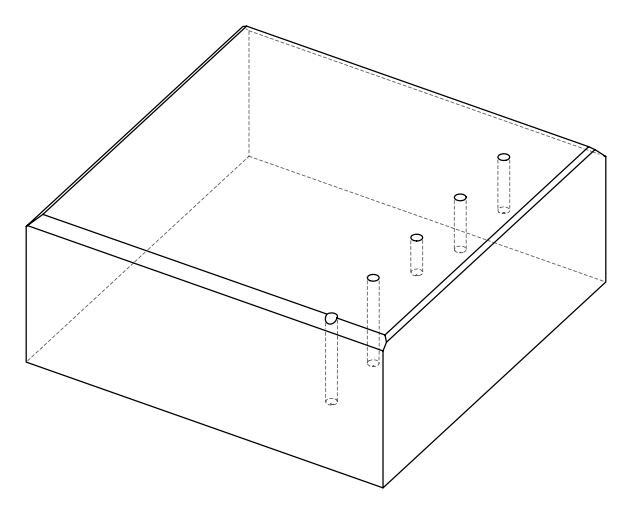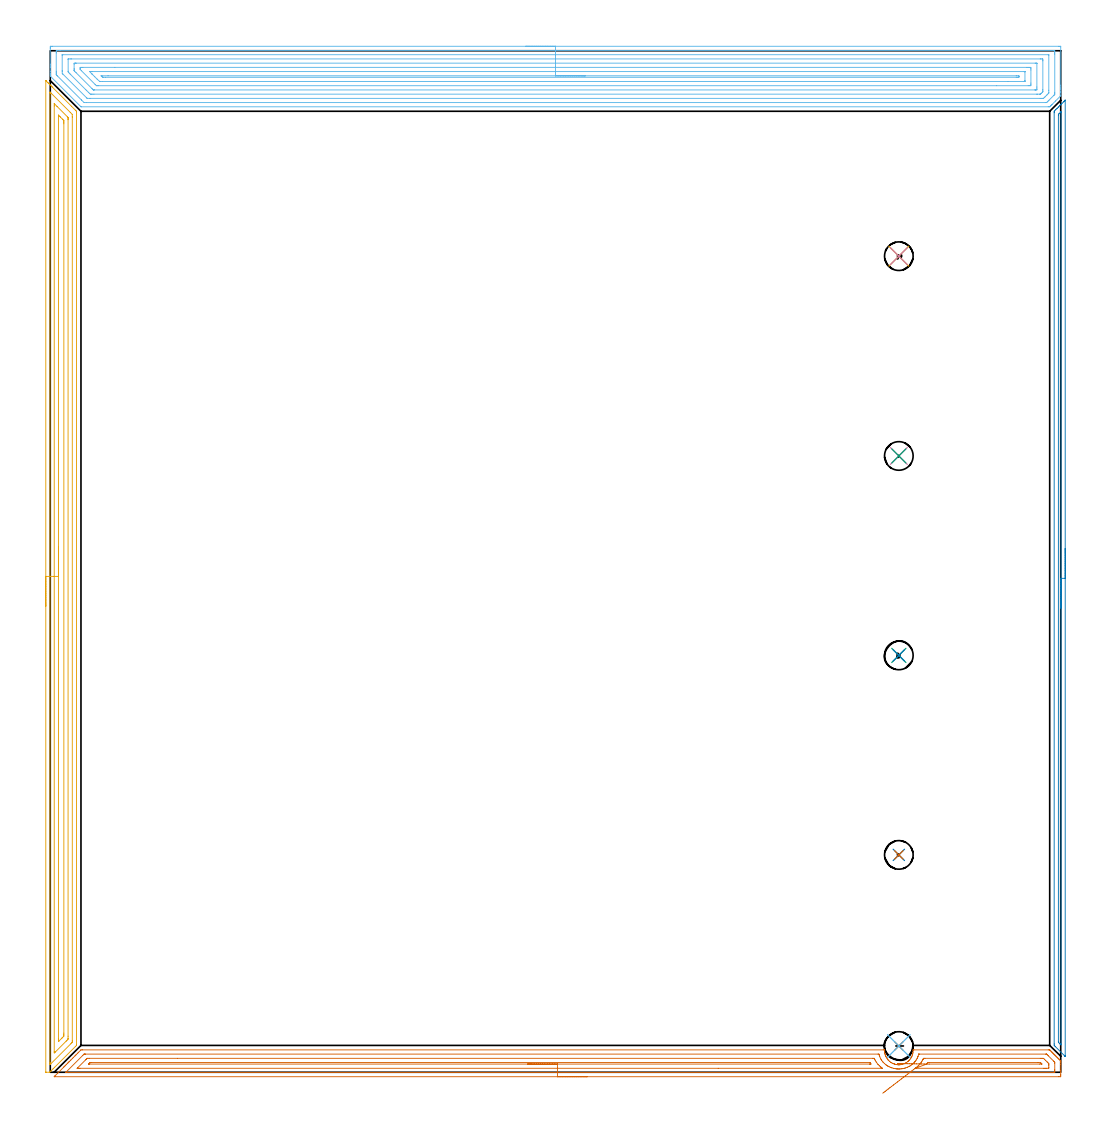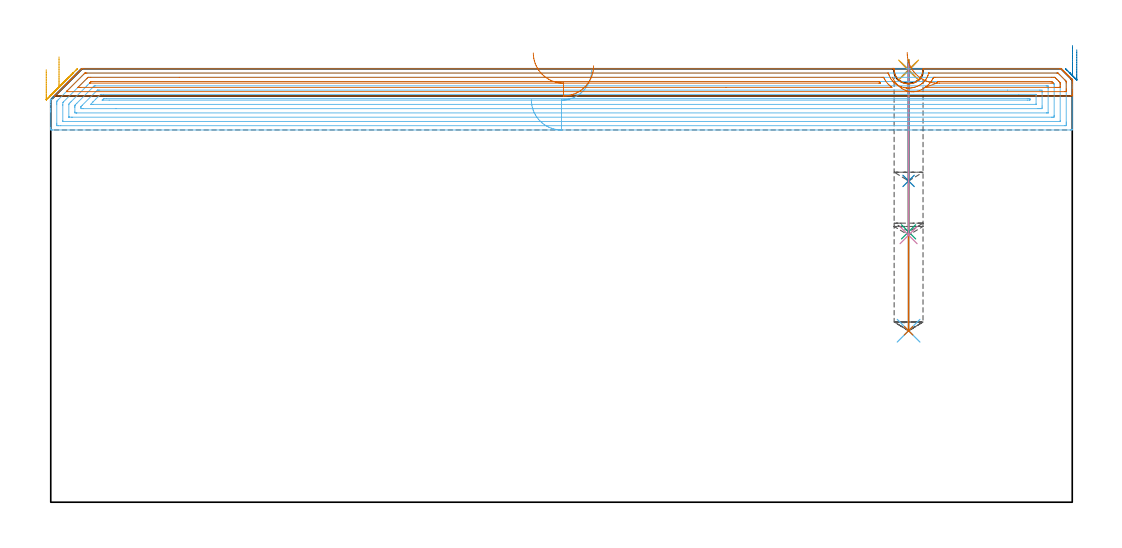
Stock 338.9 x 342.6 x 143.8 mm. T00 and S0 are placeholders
(PLAN: 14 operations, 2 tool changes, 49.8 min)
(1 SPOT_DRILL | STEP1POCKET | NXT0321_9005460120000 | 0.03 min | 1 mm3)
(2 SPOT_DRILL_1 | STEP1POCKET_1 | NXT0321_9005460120000 | 0.03 min | 2 mm3)
(3 SPOT_DRILL_2 | STEP1POCKET_2 | NXT0321_9005460120000 | 0.03 min | 0 mm3)
(4 SPOT_DRILL_3 | STEP1POCKET_3 | NXT0321_9005460120000 | 0.03 min | 1 mm3)
(5 SPOT_DRILL_4 | STEP1POCKET_4 | NXT0321_9005460120000 | 0.03 min | 1 mm3)
(6 DRILL_BLIND_HOLE_INTO_CENTER | STEP1POCKET | UGT0301_491 | 0.36 min | 6125 mm3)
(7 DRILL_BLIND_HOLE_INTO_CENTER_1 | STEP1POCKET_1 | UGT0301_491 | 0.36 min | 6128 mm3)
(8 DRILL_BLIND_HOLE_INTO_CENTER_2 | STEP1POCKET_2 | UGT0301_491 | 0.16 min | 2543 mm3)
(9 DRILL_BLIND_HOLE_INTO_CENTER_3 | STEP1POCKET_3 | UGT0301_491 | 0.23 min | 3763 mm3)
(10 DRILL_BLIND_HOLE_INTO_CENTER_4 | STEP1POCKET_4 | UGT0301_491 | 0.23 min | 3841 mm3)
(11 AREA_MILL | FG_CHAMFER_SURFACE | UGT0205_001 | 10.6 min | 17952 mm3)
(12 AREA_MILL_1 | FG_CHAMFER_SURFACE_1 | UGT0205_001 | 21.72 min | 69166 mm3)
(13 AREA_MILL_2 | FG_CHAMFER_SURFACE_2 | UGT0205_001 | 10.82 min | 13347 mm3)
(14 AREA_MILL_3 | FG_CHAMFER_SURFACE_3 | UGT0205_001 | 5.23 min | 2159 mm3)
(TOOL NXT0321_9005460120000 | NC Spot Drill, 142deg, 12mm, Carbide, Uncoated | D12 PA142 FL30 Z2)
(TOOL UGT0301_491 | Carbide Drill 9.6 mm | D9.6 PA118 FL87 Z2)
(TOOL UGT0205_001 | Chamfer Mill 20 x 3 x 45 deg. | D20 FL50 Z2)
(OP 1 SPOT_DRILL)
G17 G21 G94 G90
T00 M6
G54
G17 G0 G90 X284.6 Y8.8 S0 M3
G43 Z153.8 H0
G94 G81 G98 Z143.387 F250. R146.8
G80
M5
M2
(OP 2 SPOT_DRILL_1)
G17 G21 G94 G90
T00 M6
G54
G17 G0 G90 X284.6 Y72.9 S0 M3
G43 Z153.8 H0
G94 G81 G98 Z143.387 F250. R146.8
G80
M5
M2
(OP 3 SPOT_DRILL_2)
G17 G21 G94 G90
T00 M6
G54
G17 G0 G90 X284.6 Y139.8 S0 M3
G43 Z153.8 H0
G94 G81 G98 Z143.387 F250. R146.8
G80
M5
M2
(OP 4 SPOT_DRILL_3)
G17 G21 G94 G90
T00 M6
G54
G17 G0 G90 X284.6 Y206.7 S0 M3
G43 Z153.8 H0
G94 G81 G98 Z143.387 F250. R146.8
G80
M5
M2
(OP 5 SPOT_DRILL_4)
G17 G21 G94 G90
T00 M6
G54
G17 G0 G90 X284.6 Y273.7 S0 M3
G43 Z153.8 H0
G94 G81 G98 Z143.387 F250. R146.8
G80
M5
M2
(OP 6 DRILL_BLIND_HOLE_INTO_CENTER)
G17 G21 G94 G90
T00 M6
G54
G17 G0 G90 X284.6 Y8.8 S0 M3
G43 Z153.8 H0
G94 G81 G98 Z56.9 F250. R145.8
G80
M5
M2
(OP 7 DRILL_BLIND_HOLE_INTO_CENTER_1)
G17 G21 G94 G90
T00 M6
G54
G17 G0 G90 X284.6 Y72.9 S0 M3
G43 Z153.8 H0
G94 G81 G98 Z56.9 F250. R145.8
G80
M5
M2
(OP 8 DRILL_BLIND_HOLE_INTO_CENTER_2)
G17 G21 G94 G90
T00 M6
G54
G17 G0 G90 X284.6 Y139.8 S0 M3
G43 Z153.8 H0
G94 G81 G98 Z106.6 F250. R145.8
G80
M5
M2
(OP 9 DRILL_BLIND_HOLE_INTO_CENTER_3)
G17 G21 G94 G90
T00 M6
G54
G17 G0 G90 X284.6 Y206.7 S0 M3
G43 Z153.8 H0
G94 G81 G98 Z89.7 F250. R145.8
G80
M5
M2
(OP 10 DRILL_BLIND_HOLE_INTO_CENTER_4)
G17 G21 G94 G90
T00 M6
G54
G17 G0 G90 X284.6 Y273.7 S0 M3
G43 Z153.8 H0
G94 G81 G98 Z88.6 F250. R145.8
G80
M5
M2
(OP 11 AREA_MILL)
G17 G21 G94 G90
T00 M6
G54
G17 G0 G90 X-1.5 Y156.3 S1061 M3
G43 Z153.8 H0
Z143.5
G94 G1 Y156.338 Z142.629 F250.
Y156.452 Z141.764
Y156.641 Z140.912
Y156.903 Z140.08
Y157.237 Z139.274
Y157.64 Z138.5
Y158.108 Z137.764
Y158.639 Z137.072
Y159.229 Z136.429
Y159.872 Z135.84
Y160.564 Z135.309
Y161.3 Z134.84
Y162.074 Z134.437
Y162.88 Z134.103
Y163.712 Z133.841
Y164.563 Z133.652
Y165.428 Z133.538
Y166.3 Z133.5
X-1.499 Y332.58 Z133.499
X-1.495 Y332.583 Z133.504
X-1.483 Y332.58 Z133.516
X-1.35 Y332.45 Z133.649
X-0.883 Y331.984 Z134.115
X-0.719 Y331.822 Z134.276
X-0.562 Y331.663 Z134.436
X-0.437 Y331.538 Z134.561
X-0.282 Y331.384 Z134.713
X-0.134 Y331.235 Z134.864
X0.01 Y331.091 Z135.008
X0.155 Y330.947 Z135.15
X0.294 Y330.808 Z135.291
X0.456 Y330.645 Z135.454
X0.592 Y330.51 Z135.588
X0.721 Y330.38 Z135.719
X7.136 Y323.964 Z142.136
X8.456 Y322.645 Z143.454
X8.495 Y322.606 Z143.493
X8.725 Y322.373 Z143.722
X8.797 Y322.295 Z143.789
X8.8 Y322.159 Z143.8
Y9.1
X8.796 Y9.006 Z143.789
X8.749 Y8.951 Z143.746
X8.463 Y8.663 Z143.463
X1.466 Y1.664 Z136.462
X1.078 Y1.278 Z136.078
X0.972 Y1.172 Z135.972
X0.3 Y0.499 Z135.297
X0.119 Y0.317 Z135.116
X0.009 Y0.207 Z135.005
X-0.182 Y0.02 Z134.815
X-0.208 Y0.002 Z134.788
X-0.282 Y0. Z134.716
X-0.311 Z134.688
X-1.37 Z133.63
X-1.494 Y0.01 Z133.505
X-1.499 Y0.033 Z133.5
X-1.5 Y166.3
X-0.086 Z134.914
X-0.085 Y328.412 Z134.915
X-0.083 Y328.614 Z134.917
X-0.08 Y328.712 Z134.92
X-0.078 Y328.717 Z134.922
X-0.063 Y328.706 Z134.937
X-0.034 Y328.68 Z134.966
X0.239 Y328.412 Z135.239
X6.708 Y321.941 Z141.708
X7.377 Y321.266 Z142.377
X7.384 Y320.575 Z142.384
X7.385 Y320.373 Z142.385
Y10.641
X7.384 Y10.44 Z142.384
X7.38 Y10.094 Z142.38
X7.379 Y10.054 Z142.379
X7.364 Y10.025 Z142.364
X7.318 Y9.975 Z142.318
X7.242 Y9.895 Z142.242
X6.897 Y9.547 Z141.897
X0.176 Y2.826 Z135.176
X0.088 Y2.74 Z135.088
X-0.021 Y2.636 Z134.979
X-0.067 Y2.594 Z134.933
X-0.079 Y2.59 Z134.921
X-0.08 Y2.626 Z134.92
X-0.083 Y2.737 Z134.917
X-0.085 Y3.093 Z134.915
Y3.295
X-0.086 Y166.3 Z134.914
X1.329 Z136.329
Y324.085
X1.333 Y324.839 Z136.333
X1.334 Y324.845 Z136.334
X1.354 Y324.839 Z136.354
X1.466 Y324.732 Z136.466
X2.255 Y323.946 Z137.255
X5.834 Y320.366 Z140.834
X5.94 Y320.252 Z140.94
X5.963 Y320.226 Z140.963
X5.967 Y320.087 Z140.967
X5.97 Y319.9 Z140.97
X5.971 Y319.62 Z140.971
Y319.48
Y12.087
X5.968 Y11.333 Z140.968
X5.966 Y11.199 Z140.966
X5.959 Y11.07 Z140.959
X5.834 Y10.94 Z140.834
X5.59 Y10.691 Z140.59
X5.341 Y10.44 Z140.341
X1.768 Y6.867 Z136.768
X1.613 Y6.717 Z136.613
X1.466 Y6.576 Z136.466
X1.336 Y6.466 Z136.336
X1.331 Y6.728 Z136.331
X1.33 Y6.867 Z136.33
X1.329 Y166.3 Z136.329
X2.743 Z137.743
Y320.965
X2.745 Y320.987 Z137.745
X2.747 Y320.989 Z137.747
X2.754 Y320.986 Z137.754
X3.054 Y320.695 Z138.054
X3.213 Y320.538 Z138.213
X3.378 Y320.373 Z138.378
X4.087 Y319.664 Z139.087
X4.269 Y319.48 Z139.269
X4.46 Y319.279 Z139.46
X4.55 Y319.174 Z139.55
X4.553 Y319.119 Z139.553
X4.556 Y319. Z139.556
X4.557 Y318.587 Z139.557
Y318.106
Y13.12
X4.556 Y12.64 Z139.556
X4.552 Y12.227 Z139.552
X4.55 Y12.111 Z139.55
X4.476 Y12.031 Z139.476
X4.378 Y11.929 Z139.378
X4.087 Y11.636 Z139.087
X3.938 Y11.486 Z138.938
X2.892 Y10.44 Z137.892
X2.84 Y10.39 Z137.84
X2.808 Y10.361 Z137.808
X2.761 Y10.321 Z137.761
X2.75 Y10.378 Z137.75
X2.747 Y10.44 Z137.747
X2.744 Y10.579 Z137.744
X2.743 Y10.921 Z137.743
Y11.333
Y166.3
Y167.171 Z137.781
Y168.036 Z137.895
Y168.888 Z138.084
Y169.72 Z138.346
Y170.526 Z138.68
Y171.3 Z139.083
Y172.036 Z139.551
Y172.728 Z140.082
Y173.371 Z140.672
Y173.96 Z141.315
Y174.491 Z142.007
Y174.96 Z142.743
Y175.363 Z143.517
Y175.697 Z144.323
Y175.959 Z145.155
Y176.148 Z146.006
Y176.262 Z146.871
Y176.3 Z147.743
G0 Z153.8
M5
M2
(OP 12 AREA_MILL_1)
G17 G21 G94 G90
T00 M6
G54
G17 G0 G90 X159.45 Y344.1 S1061 M3
G43 Z153.8 H0
Z133.5
G94 G1 X159.488 Z132.628 F250.
X159.602 Z131.764
X159.791 Z130.912
X160.053 Z130.08
X160.387 Z129.274
X160.79 Z128.5
X161.258 Z127.764
X161.79 Z127.072
X162.379 Z126.429
X163.022 Z125.84
X163.714 Z125.309
X164.45 Z124.84
X165.224 Z124.437
X166.03 Z124.103
X166.862 Z123.841
X167.714 Z123.652
X168.578 Z123.538
X169.45 Z123.5
X338.283
X338.722 Y344.096 Z123.503
X338.89 Y344.092 Z123.506
X338.9 Y343.919 Z123.678
Y331.033 Z136.562
Y330.424 Z137.17
Y329.879 Z137.718
Y329.542 Z138.054
Y328.997 Z138.599
Y328.661 Z138.934
X338.899 Y327.559 Z140.04
X338.897 Y327.507 Z140.09
X338.878 Y327.477 Z140.121
X337.153 Y325.752 Z141.847
X335.993 Y324.592 Z143.007
X335.948 Y324.547 Z143.05
X335.901 Y324.5 Z143.099
X335.703 Y324.302 Z143.297
X335.654 Y324.253 Z143.344
X335.603 Y324.202 Z143.396
X335.337 Y323.937 Z143.663
X335.222 Y323.824 Z143.775
X335.2 Y323.807 Z143.793
X334.71 Y323.8 Z143.8
X10.443
X10.306 Y323.804 Z143.79
X10.133 Y323.967 Z143.633
X0.096 Y334.003 Z133.595
X0.01 Y334.09 Z133.507
X0.001 Y334.335 Z133.261
X0. Y334.623 Z132.976
Y335.04 Z132.56
Y335.713 Z131.882
Y336.931 Z130.666
Y337.476 Z130.118
Y338.085 Z129.51
Y343.375 Z124.223
X0.003 Y343.647 Z123.95
X0.01 Y344.092 Z123.506
X0.163 Y344.095 Z123.503
X0.617 Y344.1 Z123.5
X169.45
Y342.686 Z124.914
X336.496 Y342.685 Z124.915
X336.578 Y342.684 Z124.916
X336.866 Y342.679 Z124.921
X336.89 Y342.585 Z125.015
X336.897 Y342.37 Z125.23
X336.899 Y341.884 Z125.716
X336.9 Y341.486 Z126.114
Y328.661 Z138.939
X336.898 Y328.264 Z139.336
X336.893 Y328.021 Z139.579
X336.89 Y327.962 Z139.638
X336.852 Y327.913 Z139.687
X336.726 Y327.779 Z139.821
X336.613 Y327.664 Z139.936
X336.496 Y327.546 Z140.054
X334.966 Y326.016 Z141.584
X334.71 Y325.759 Z141.841
X334.393 Y325.447 Z142.153
X334.197 Y325.256 Z142.344
X334.164 Y325.226 Z142.374
X334.12 Y325.221 Z142.379
X334.019 Y325.218 Z142.382
X333.816 Y325.215 Z142.385
X333.735 Y325.214 Z142.386
X12.149 Y325.215 Z142.385
X11.337 Y325.221 Z142.379
X10.534 Y326.016 Z141.584
X10.443 Y326.106 Z141.494
X2.404 Y334.147 Z133.453
X2.065 Y334.494 Z133.106
X2.025 Y334.536 Z133.064
X2.01 Y334.593 Z133.007
X2.005 Y334.699 Z132.901
X2.002 Y334.832 Z132.768
X2. Y335.23 Z132.37
Y335.713 Z131.887
X2.001 Y341.884 Z125.716
X2.003 Y342.28 Z125.32
X2.01 Y342.674 Z124.926
X2.404 Y342.683 Z124.917
X2.486 Y342.685 Z124.915
X3.297 Y342.686 Z124.914
X169.45
Y341.271 Z126.329
X334.71
X334.8 Y341.27 Z126.33
X334.872 Y341.267 Z126.333
X334.887 Y341.265 Z126.335
X334.891 Y341.243 Z126.357
X334.895 Y341.19 Z126.41
X334.899 Y341.002 Z126.598
X334.9 Y329.354 Z138.246
X334.898 Y328.661 Z138.939
X334.896 Y328.477 Z139.123
X334.89 Y328.412 Z139.188
X334.853 Y328.364 Z139.236
X334.71 Y328.212 Z139.388
X334.493 Y327.993 Z139.607
X334.28 Y327.779 Z139.821
X333.816 Y327.315 Z140.285
X333.606 Y327.105 Z140.495
X333.396 Y326.898 Z140.702
X333.157 Y326.667 Z140.933
X333.122 Y326.635 Z140.965
X333.059 Y326.633 Z140.967
X332.923 Y326.631 Z140.969
X332.302 Y326.629 Z140.971
X332.03 Y326.628 Z140.972
X13.395 Y326.629 Z140.971
X13.123 Y326.63 Z140.97
X12.496 Y326.635 Z140.965
X12.367 Y326.644 Z140.956
X12.23 Y326.772 Z140.828
X12.103 Y326.898 Z140.702
X4.19 Y334.809 Z132.791
X4.17 Y334.832 Z132.768
X4.01 Y335.01 Z132.59
X4.002 Y335.713 Z131.887
X4. Y335.9 Z131.7
X4.001 Y341.002 Z126.598
X4.002 Y341.188 Z126.412
X4.009 Y341.252 Z126.348
X4.012 Y341.265 Z126.335
X4.021 Y341.267 Z126.333
X4.054 Y341.269 Z126.331
X4.19 Y341.271 Z126.329
X169.45
Y339.857 Z127.743
X332.03
X332.298 Y339.856 Z127.744
X332.77 Y339.852 Z127.748
X332.873 Y339.85 Z127.75
X332.89 Y339.671 Z127.929
X332.9 Y339.262 Z128.338
Y339.239 Z128.361
Y329.542 Z138.058
X332.896 Y329.113 Z138.487
X332.891 Y328.898 Z138.702
X332.888 Y328.848 Z138.752
X332.864 Y328.82 Z138.78
X332.815 Y328.767 Z138.833
X332.711 Y328.661 Z138.939
X332.373 Y328.322 Z139.278
X332.257 Y328.209 Z139.391
X332.163 Y328.119 Z139.481
X332.101 Y328.061 Z139.539
X332.03 Y328.05 Z139.55
X331.759 Y328.046 Z139.554
X331.136 Y328.043 Z139.557
X330.869
X14.643
X14.017 Y328.044 Z139.556
X13.747 Y328.045 Z139.555
X13.441 Y328.05 Z139.55
X13.123 Y328.337 Z139.263
X12.792 Y328.661 Z138.939
X12.23 Y329.219 Z138.381
X11.906 Y329.542 Z138.058
X6.87 Y334.579 Z133.021
X6.621 Y334.832 Z132.768
X6.379 Y335.082 Z132.518
X6.01 Y335.478 Z132.122
X6. Y335.69 Z131.91
Y335.713 Z131.887
X6.001 Y339.669 Z127.931
X6.003 Y339.776 Z127.824
X6.007 Y339.829 Z127.771
X6.01 Y339.85 Z127.75
X6.036 Y339.851 Z127.749
X6.247 Y339.855 Z127.745
X6.87 Y339.857 Z127.743
X7.137
X169.45
Y338.443 Z129.157
X330.33
X330.503 Y338.441 Z129.159
X330.848 Y338.436 Z129.164
X330.892 Y338.431 Z129.169
X330.894 Y338.424 Z129.176
X330.897 Y338.401 Z129.199
X330.899 Y338.358 Z129.242
X330.9 Y330.424 Z137.176
X330.898 Y329.777 Z137.823
X330.893 Y329.542 Z138.058
X330.89 Y329.468 Z138.132
X330.589 Y329.461 Z138.139
X330.416 Y329.458 Z138.142
X330.329 Y329.457 Z138.143
X330.243
X14.823
X14.65 Y329.458 Z138.142
X14.535 Y329.461 Z138.139
X14.447 Y329.464 Z138.136
X14.43 Y329.478 Z138.122
X14.36 Y329.542 Z138.058
X14.017 Y329.882 Z137.718
X8.657 Y335.242 Z132.358
X8.192 Y335.713 Z131.887
X8.039 Y335.871 Z131.729
X8.01 Y335.917 Z131.683
X8.006 Y335.956 Z131.644
X8.003 Y336.037 Z131.563
X8. Y336.361 Z131.239
Y336.595 Z131.005
X8.002 Y338.123 Z129.477
X8.007 Y338.358 Z129.242
X8.01 Y338.432 Z129.168
X8.311 Y338.439 Z129.161
X8.484 Y338.442 Z129.158
X8.571 Y338.443 Z129.157
X8.657
X169.45
Y337.029 Z130.571
X327.563
X328.017 Y337.028 Z130.572
X328.456 Y337.025 Z130.575
X328.887 Y337.022 Z130.578
X328.893 Y336.595 Z131.005
X328.899 Y336.158 Z131.442
Y331.75 Z135.85
X328.895 Y331.305 Z136.295
X328.889 Y330.878 Z136.722
X328.456 Y330.875 Z136.725
X328.002 Y330.872 Z136.728
X317.409 Y330.871 Z136.729
X16.243
X15.803 Y330.873 Z136.727
X15.657 Y330.875 Z136.725
X15.54 Y330.878 Z136.722
X15.473 Y330.886 Z136.714
X15.427 Y330.931 Z136.669
X15.044 Y331.305 Z136.295
X10.443 Y335.905 Z131.695
X10.102 Y336.255 Z131.345
X10.019 Y336.34 Z131.26
X10.01 Y336.449 Z131.151
X10.009 Y336.595 Z131.005
X10.011 Y337.022 Z130.578
X10.443 Y337.025 Z130.575
X10.898 Y337.028 Z130.572
X21.644 Y337.029 Z130.571
X169.45
Y335.615 Z131.985
X326.67 Y335.614 Z131.986
X326.771 Y335.613 Z131.987
X326.857 Y335.609 Z131.991
X326.891 Y335.606 Z131.994
X326.895 Y335.588 Z132.012
X326.898 Y335.565 Z132.035
X326.9 Y335.486 Z132.114
X326.899 Y332.614 Z134.986
X326.896 Y332.463 Z135.137
X326.89 Y332.342 Z135.258
X326.884 Y332.291 Z135.309
X326.867 Y332.29 Z135.31
X326.67 Y332.286 Z135.314
X321.143 Y332.285 Z135.315
X17.49 Y332.286 Z135.314
X16.696 Y332.291 Z135.309
X16.59 Y332.292 Z135.308
X15.803 Y332.998 Z134.602
X15.73 Y333.068 Z134.532
X14.91 Y333.887 Z133.713
X14.017 Y334.781 Z132.819
X13.968 Y334.832 Z132.768
X13.23 Y335.608 Z131.992
X14.017 Y335.614 Z131.986
X14.117
X169.45 Y335.615 Z131.985
Y334.2 Z133.4
X323.99
X324.634 Y334.196 Z133.404
X324.883 Y334.193 Z133.407
X324.898 Y333.95 Z133.65
X324.899 Y333.935 Z133.665
X324.883 Y333.707 Z133.893
X324.242 Y333.701 Z133.899
X323.99 Y333.7 Z133.9
X18.483
X17.84 Y333.703 Z133.897
X17.59 Y333.707 Z133.893
X17.56 Y333.714 Z133.886
X17.524 Y333.743 Z133.857
X17.45 Y333.809 Z133.791
X17.3 Y333.95 Z133.65
X17.202 Y334.047 Z133.553
X17.127 Y334.124 Z133.476
X17.081 Y334.175 Z133.425
X17.066 Y334.194 Z133.406
X17.083 Y334.195 Z133.405
X17.337 Y334.199 Z133.401
X19.376 Y334.2 Z133.4
X169.45
X170.322 Z133.438
X171.186 Z133.551
X172.038 Z133.74
X172.87 Z134.003
X173.676 Z134.336
X174.45 Z134.739
X175.186 Z135.208
X175.878 Z135.739
X176.521 Z136.328
X177.11 Z136.972
X177.642 Z137.664
X178.11 Z138.4
X178.513 Z139.173
X178.847 Z139.979
X179.109 Z140.811
X179.298 Z141.663
X179.412 Z142.528
X179.45 Z143.4
G0 Z153.8
M5
M2
(OP 13 AREA_MILL_2)
G17 G21 G94 G90
T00 M6
G54
G17 G0 G90 X180.1 Y-1.5 S1061 M3
G43 Z153.8 H0
Z144.8
G94 G1 X180.062 Z143.928 F250.
X179.948 Z143.064
X179.759 Z142.212
X179.497 Z141.38
X179.163 Z140.574
X178.76 Z139.8
X178.291 Z139.064
X177.76 Z138.372
X177.171 Z137.729
X176.528 Z137.14
X175.836 Z136.608
X175.1 Z136.14
X174.326 Z135.737
X173.52 Z135.403
X172.688 Z135.141
X171.836 Z134.952
X170.972 Z134.838
X170.1 Z134.8
X1.457 Y-1.499 Z134.801
X1.422 Y-1.498
X1.316 Y-1.491 Z134.806
X1.373 Y-1.429 Z134.868
X1.457 Y-1.342 Z134.956
X1.546 Y-1.253 Z135.045
X2.51 Y-0.289 Z136.01
X4.47 Y1.671 Z137.969
X4.58 Y1.782 Z138.078
X4.917 Y2.117 Z138.416
X5.131 Y2.331 Z138.631
X5.356 Y2.557 Z138.855
X5.472 Y2.674 Z138.97
X5.829 Y3.029 Z139.328
X6.005 Y3.205 Z139.504
X6.242 Y3.443 Z139.741
X6.365 Y3.566 Z139.863
X6.741 Y3.941 Z140.24
X6.878 Y4.078 Z140.378
X7.422 Y4.624 Z140.919
X7.703 Y4.903 Z141.203
X7.751 Y4.952 Z141.251
X8.308 Y5.51 Z141.805
X8.595 Y5.795 Z142.095
X9.194 Y6.396 Z142.691
X9.488 Y6.688 Z142.988
X10.238 Y7.438 Z143.737
X10.305 Y7.5 Z143.782
X10.826 Z143.8
X279.406
X279.795 Y7.493 Z143.793
X279.803 Y7.437 Z143.736
X279.802 Y7.352 Z143.651
X279.812 Y7.019 Z143.319
X279.846 Y6.701 Z143.001
X279.927 Y6.259 Z142.558
X279.967 Y6.101 Z142.398
X280.037 Y5.821 Z142.12
X280.063 Y5.739 Z142.039
X280.233 Y5.335 Z141.635
X280.293 Y5.215 Z141.515
X280.43 Y4.94 Z141.239
X280.679 Y4.552 Z140.851
X280.957 Y4.178 Z140.478
X281.065 Y4.06 Z140.359
X281.444 Y3.7 Z139.997
X281.851 Y3.372 Z139.671
X282.145 Y3.18 Z139.478
X282.44 Y3.022 Z139.321
X282.745 Y2.883 Z139.181
X283.037 Y2.779 Z139.076
X283.167 Y2.731 Z139.03
X283.187 Y2.724 Z139.023
X283.421 Y2.664 Z138.963
X283.639 Y2.608 Z138.908
X283.702 Y2.598 Z138.898
X283.867 Y2.573 Z138.869
X284.084 Y2.538 Z138.834
X284.164 Y2.532 Z138.825
X284.42 Y2.507 Z138.806
X284.533 Y2.503 Z138.802
X284.615 Y2.505 Z138.803
X284.685 Y2.507 Z138.8
X284.757 Z138.804
X284.981 Y2.521 Z138.821
X285.427 Y2.582 Z138.88
X285.652 Y2.636 Z138.929
X285.877 Y2.686 Z138.982
X286.321 Y2.831 Z139.128
X286.415 Y2.873 Z139.169
X286.544 Y2.929 Z139.224
X286.694 Y2.993 Z139.291
X286.971 Y3.135 Z139.435
X287.056 Y3.179 Z139.479
X287.215 Y3.281 Z139.58
X287.679 Y3.632 Z139.931
X287.734 Y3.68 Z139.978
X287.9 Y3.823 Z140.122
X288.109 Y4.029 Z140.327
X288.137 Y4.06 Z140.359
X288.476 Y4.488 Z140.787
X288.66 Y4.772 Z141.069
X288.77 Y4.94 Z141.24
X288.804 Y5.008 Z141.308
X288.909 Y5.215 Z141.51
X289.003 Y5.398 Z141.694
X289.155 Y5.821 Z142.12
X289.231 Y6.101 Z142.4
X289.273 Y6.259 Z142.558
X289.352 Y6.702 Z142.999
X289.395 Y7.26 Z143.555
X289.403 Y7.458 Z143.752
X289.406 Y7.496 Z143.79
X289.667 Y7.5 Z143.8
X334.728
X335.195 Y7.501 Z143.78
X335.257 Y7.444 Z143.74
X335.271 Y7.429 Z143.727
X335.62 Y7.081 Z143.379
X335.715 Y6.987 Z143.283
X335.806 Y6.894 Z143.193
X335.917 Y6.783 Z143.082
X336.011 Y6.691 Z142.987
X336.099 Y6.601 Z142.9
X336.215 Y6.485 Z142.785
X336.306 Y6.396 Z142.692
X336.393 Y6.308 Z142.607
X336.512 Y6.188 Z142.487
X336.601 Y6.101 Z142.397
X336.686 Y6.014 Z142.314
X336.81 Y5.891 Z142.19
X336.896 Y5.805 Z142.101
X336.979 Y5.721 Z142.02
X337.107 Y5.593 Z141.893
X337.192 Y5.51 Z141.806
X337.272 Y5.428 Z141.727
X337.405 Y5.296 Z141.595
X337.487 Y5.215 Z141.511
X337.566 Y5.135 Z141.434
X337.702 Y4.998 Z141.298
X337.782 Y4.919 Z141.216
X337.859 Y4.842 Z141.141
X337.999 Y4.701 Z141.
X338.078 Y4.624 Z140.92
X338.152 Y4.548 Z140.847
X338.297 Y4.404 Z140.703
X338.373 Y4.329 Z140.625
X338.588 Y4.112 Z140.412
X338.815 Y3.886 Z140.185
X338.892 Y3.808 Z140.107
X338.9 Y3.798 Z140.096
Y3.418 Z139.718
Y2.557 Z138.852
Y0.474 Z136.771
Y-0.101 Z136.194
Y-0.699 Z135.596
X338.897 Y-0.986 Z135.309
X338.892 Y-1.491 Z134.805
X338.808 Y-1.494 Z134.803
X338.297 Y-1.5 Z134.8
X170.1
Y-0.086 Z136.214
X5.457
X5.272 Y-0.081 Z136.219
X5.192 Y-0.079 Z136.221
X5.198 Y-0.063 Z136.237
X5.224 Y-0.033 Z136.267
X5.311 Y0.06 Z136.36
X5.402 Y0.153 Z136.453
X5.472 Y0.223 Z136.523
X10.826 Y5.576 Z141.876
X11.091 Y5.838 Z142.138
X11.305 Y6.045 Z142.345
X11.34 Y6.078 Z142.378
X11.39 Y6.081 Z142.381
X11.499 Y6.083 Z142.383
X11.718 Y6.086 Z142.386
X11.733
X277.636 Y6.085 Z142.385
X277.843 Y6.079 Z142.379
X277.935 Y6.071 Z142.371
X277.957 Y6. Z142.3
X277.976 Y5.93 Z142.23
X278.044 Y5.681 Z141.981
X278.138 Y5.381 Z141.681
X278.207 Y5.215 Z141.515
X278.513 Y4.542 Z140.842
X278.637 Y4.329 Z140.629
X278.829 Y4.015 Z140.315
X279.259 Y3.443 Z139.743
X279.406 Y3.282 Z139.582
X279.779 Y2.924 Z139.224
X280.208 Y2.557 Z138.857
X280.298 Y2.485 Z138.785
X280.578 Y2.279 Z138.579
X280.884 Y2.09 Z138.39
X281.025 Y2.01 Z138.31
X281.19 Y1.921 Z138.221
X281.291 Y1.872 Z138.172
X281.729 Y1.671 Z137.971
X282.082 Y1.54 Z137.84
X282.289 Y1.467 Z137.767
X282.975 Y1.281 Z137.581
X283.455 Y1.194 Z137.494
X283.867 Y1.137 Z137.437
X283.981 Y1.123 Z137.423
X284.088 Y1.115 Z137.415
X284.365 Y1.099 Z137.399
X284.655 Y1.096 Z137.396
X284.759 Y1.097 Z137.397
X285.302 Y1.132 Z137.432
X285.652 Y1.179 Z137.479
X286.075 Y1.251 Z137.551
X286.544 Y1.358 Z137.658
X286.786 Y1.431 Z137.731
X287.436 Y1.655 Z137.955
X287.448 Y1.66 Z137.96
X287.474 Y1.671 Z137.971
X288.049 Y1.949 Z138.249
X288.329 Y2.097 Z138.397
X288.61 Y2.277 Z138.577
X288.991 Y2.557 Z138.857
X289.121 Y2.656 Z138.956
X289.221 Y2.738 Z139.038
X289.591 Y3.075 Z139.375
X289.715 Y3.197 Z139.497
X289.933 Y3.443 Z139.743
X290.015 Y3.541 Z139.841
X290.113 Y3.666 Z139.966
X290.386 Y4.057 Z140.357
X290.563 Y4.329 Z140.629
X290.719 Y4.613 Z140.913
X290.84 Y4.851 Z141.151
X291.002 Y5.218 Z141.518
X291.005 Y5.227 Z141.527
X291.211 Y5.897 Z142.197
X291.264 Y6.064 Z142.364
X291.274 Y6.079 Z142.379
X291.295 Y6.081 Z142.381
X291.349 Y6.084 Z142.384
X291.459 Y6.085 Z142.385
X333.85 Y6.086 Z142.386
X334.07 Y6.083 Z142.383
X334.124 Y6.081 Z142.381
X334.147 Y6.079 Z142.379
X334.197 Y6.042 Z142.342
X334.411 Y5.833 Z142.133
X334.728 Y5.522 Z141.822
X336.512 Y3.736 Z140.036
X336.798 Y3.443 Z139.743
X336.89 Y3.345 Z139.645
X336.894 Y3.25 Z139.55
X336.898 Y3.059 Z139.359
X336.9 Y0.785 Z137.085
X336.898 Y0.402 Z136.702
X336.89 Y0.016 Z136.316
X336.886 Y-0.079 Z136.221
X336.841 Y-0.081 Z136.219
X336.732 Y-0.084 Z136.216
X336.512 Y-0.086 Z136.214
X170.1
Y1.328 Z137.628
X9.934 Y1.329 Z137.629
X9.386
X9.054 Y1.333 Z137.633
X9.042 Y1.335 Z137.635
X9.041 Y1.337 Z137.637
X9.042 Y1.341 Z137.641
X11.874 Y4.174 Z140.474
X12.03 Y4.329 Z140.629
X12.323 Y4.614 Z140.914
X12.365 Y4.654 Z140.954
X12.439 Y4.665 Z140.965
X12.611 Y4.667 Z140.967
X13.159 Y4.671 Z140.971
X42.645 Y4.672 Z140.972
X275.836 Y4.671 Z140.971
X276.182 Y4.669 Z140.969
X276.28 Y4.667 Z140.967
X276.334 Y4.665 Z140.965
X276.35 Y4.637 Z140.937
X276.41 Y4.519 Z140.819
X276.504 Y4.329 Z140.629
X276.578 Y4.179 Z140.479
X276.729 Y3.888 Z140.188
X277.009 Y3.443 Z139.743
X277.621 Y2.626 Z138.926
X277.685 Y2.557 Z138.857
X278.104 Y2.147 Z138.447
X278.513 Y1.783 Z138.083
X278.647 Y1.671 Z137.971
X278.85 Y1.509 Z137.809
X279.068 Y1.336 Z137.636
X279.063 Y1.335 Z137.635
X278.974 Y1.331 Z137.631
X278.858 Y1.329 Z137.629
X224.033 Y1.328 Z137.628
X170.1
Y2.743 Z139.043
X12.992 Y2.744 Z139.044
X12.941 Y2.745 Z139.045
X12.908 Y2.747 Z139.047
X12.907 Y2.748 Z139.048
X12.91 Y2.755 Z139.055
X12.97 Y2.82 Z139.12
X13.267 Y3.117 Z139.417
X13.327 Y3.176 Z139.476
X13.39 Y3.232 Z139.532
X13.411 Y3.25 Z139.55
X13.439 Y3.253 Z139.553
X13.503 Y3.255 Z139.555
X13.69 Y3.257 Z139.557
X13.877
X274.757
X274.852 Y3.255 Z139.555
X274.897 Y3.253 Z139.553
X274.916 Y3.251 Z139.551
X274.944 Y3.223 Z139.523
X275.162 Y2.883 Z139.183
X275.2 Y2.822 Z139.122
X275.243 Y2.752 Z139.052
X275.197 Y2.75 Z139.05
X274.944 Y2.745 Z139.045
X274.757 Y2.743 Z139.043
X170.1
X169.228 Z139.081
X168.363 Z139.195
X167.512 Z139.383
X166.68 Z139.646
X165.874 Z139.98
X165.1 Z140.382
X164.364 Z140.851
X163.672 Z141.382
X163.029 Z141.972
X162.44 Z142.615
X161.908 Z143.307
X161.44 Z144.043
X161.037 Z144.816
X160.703 Z145.622
X160.441 Z146.454
X160.252 Z147.306
X160.138 Z148.171
X160.1 Z149.043
G0 Z153.8
X279.207 Y-7.025
Z140.979
G1 X279.592 Y-6.73 Z140.255
X280.026 Y-6.397 Z139.575
X280.505 Y-6.03 Z138.945
X281.026 Y-5.631 Z138.371
X281.585 Y-5.202 Z137.856
X282.178 Y-4.748 Z137.404
X282.799 Y-4.272 Z137.019
X283.445 Y-3.778 Z136.703
X284.11 Y-3.268 Z136.46
X284.789 Y-2.747 Z136.291
X285.477 Y-2.22 Z136.197
X286.17 Y-1.689 Z136.179
X286.861 Y-1.16 Z136.237
X287.545 Y-0.636 Z136.37
X288.217 Y-0.12 Z136.578
X288.873 Y0.382 Z136.86
X289.506 Y0.867 Z137.212
X290.113 Y1.332 Z137.632
X290.306 Y1.48 Z137.78
X290.551 Y1.671 Z137.971
X290.801 Y1.875 Z138.175
X291.005 Y2.055 Z138.355
X291.265 Y2.299 Z138.599
X291.506 Y2.557 Z138.857
X291.686 Y2.767 Z139.067
X291.898 Y3.029 Z139.329
X292.071 Y3.271 Z139.571
X292.188 Y3.443 Z139.743
X292.422 Y3.808 Z140.108
X292.707 Y4.329 Z140.629
X292.735 Y4.384 Z140.684
X292.79 Y4.501 Z140.801
X292.866 Y4.661 Z140.961
X292.928 Y4.665 Z140.965
X293.064 Y4.668 Z140.968
X293.338 Y4.671 Z140.971
X332.051
X332.599 Y4.67 Z140.97
X332.943 Y4.667 Z140.967
X333.057 Y4.665 Z140.965
X333.137 Y4.652 Z140.952
X333.203 Y4.589 Z140.889
X333.469 Y4.329 Z140.629
X333.835 Y3.965 Z140.265
X334.358 Y3.443 Z139.743
X334.728 Y3.071 Z139.371
X334.851 Y2.941 Z139.241
X334.88 Y2.909 Z139.209
X334.89 Y2.842 Z139.142
X334.895 Y2.728 Z139.028
X334.899 Y2.557 Z138.857
X334.9 Y2.386 Z138.686
X334.899 Y1.671 Z137.971
X334.897 Y1.503 Z137.803
X334.89 Y1.336 Z137.636
X334.728 Y1.334 Z137.634
X334.179 Y1.33 Z137.63
X333.835 Y1.329 Z137.629
X333.288 Y1.328 Z137.628
X290.458 Y1.329 Z137.629
X290.117 Y1.33 Z137.63
X290.113
Y1.332 Z137.632
X293.968 Y2.75 Z139.05
X294.082 Y2.954 Z139.254
X294.197 Y3.128 Z139.428
X294.221 Y3.161 Z139.461
X294.293 Y3.25 Z139.55
X294.384 Y3.254 Z139.554
X294.575 Y3.256 Z139.556
X294.762 Y3.257 Z139.557
X331.346
X332.083 Y3.25 Z139.55
X332.119 Y3.221 Z139.521
X332.198 Y3.148 Z139.448
X332.35 Y2.999 Z139.299
X332.497 Y2.85 Z139.15
X332.567 Y2.774 Z139.074
X332.588 Y2.749 Z139.049
X331.864 Y2.743 Z139.043
X294.761
X293.968 Y2.75 Z139.05
X293.097 Y2.765 Z139.103
X292.235 Y2.781 Z139.233
X291.387 Y2.796 Z139.437
X290.56 Y2.811 Z139.714
X289.76 Y2.825 Z140.062
X288.993 Y2.838 Z140.478
X288.266 Y2.851 Z140.96
X287.584 Y2.864 Z141.504
X286.951 Y2.875 Z142.104
X286.374 Y2.885 Z142.758
X285.855 Y2.895 Z143.459
X285.4 Y2.903 Z144.203
X285.011 Y2.91 Z144.984
X284.691 Y2.915 Z145.796
X284.444 Y2.92 Z146.633
X284.27 Y2.923 Z147.488
X284.172 Y2.925 Z148.354
X284.15 Z149.227
G0 Z153.8
M5
M2
(OP 14 AREA_MILL_3)
G17 G21 G94 G90
T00 M6
G54
G17 G0 G90 X340.4 Y175.65 S1061 M3
G43 Z153.8 H0
Z150.1
G94 G1 Y175.612 Z149.228 F250.
Y175.498 Z148.364
Y175.309 Z147.512
Y175.047 Z146.68
Y174.713 Z145.874
Y174.31 Z145.1
Y173.842 Z144.364
Y173.31 Z143.672
Y172.721 Z143.029
Y172.078 Z142.44
Y171.386 Z141.909
Y170.65 Z141.44
Y169.876 Z141.037
Y169.07 Z140.703
Y168.238 Z140.441
Y167.386 Z140.252
Y166.522 Z140.138
Y165.65 Z140.1
Y5.459
X340.399 Y5.421 Z140.101
X340.391 Y5.315 Z140.106
X340.323 Y5.378 Z140.175
X340.24 Y5.459 Z140.258
X337.117 Y8.582 Z143.381
X336.851 Y8.849 Z143.649
X336.743 Y8.958 Z143.757
X336.707 Y8.999 Z143.793
X336.7 Y9.475 Z143.8
Y321.825
X336.707 Y322.301 Z143.793
X336.742 Y322.342 Z143.758
X337.22 Y322.822 Z143.276
X337.664 Y323.264 Z142.836
X338.107 Y323.709 Z142.389
X338.55 Y324.15 Z141.949
X338.993 Y324.595 Z141.503
X339.199 Y324.8 Z141.3
X339.259 Y324.859 Z141.241
X339.88 Y325.481 Z140.617
X340.092 Y325.692 Z140.407
X340.127 Y325.727 Z140.373
X340.323 Y325.923 Z140.176
X340.39 Y325.99 Z140.109
X340.397 Y325.992 Z140.102
X340.399 Y325.99 Z140.099
X340.4 Y165.65 Z140.1
X338.986 Z141.514
Y9.475
X338.979 Y9.263 Z141.521
X338.972 Y9.188 Z141.528
X338.921 Y9.233 Z141.579
X338.866 Y9.286 Z141.634
X338.675 Y9.475 Z141.825
X338.426 Y9.728 Z142.074
X338.156 Y10.006 Z142.344
X338.121 Y10.059 Z142.379
X338.118 Y10.083 Z142.382
X338.115 Y10.137 Z142.385
X338.114 Y10.358 Z142.386
Y320.933
X338.118 Y321.152 Z142.382
X338.121 Y321.257 Z142.379
X338.171 Y321.312 Z142.329
X338.296 Y321.445 Z142.204
X338.835 Y321.985 Z141.665
X338.928 Y322.077 Z141.572
X338.957 Y322.102 Z141.543
X338.978 Y322.118 Z141.522
X338.982 Y322.035 Z141.518
X338.986 Y321.833 Z141.514
Y165.65
Y164.778 Z141.552
Y163.914 Z141.666
Y163.062 Z141.855
Y162.23 Z142.117
Y161.424 Z142.451
Y160.65 Z142.854
Y159.914 Z143.323
Y159.222 Z143.854
Y158.579 Z144.443
Y157.99 Z145.086
Y157.458 Z145.779
Y156.99 Z146.514
Y156.587 Z147.288
Y156.253 Z148.094
Y155.991 Z148.926
Y155.802 Z149.778
Y155.688 Z150.643
Y155.65 Z151.514
G0 Z153.8
M5
M2
